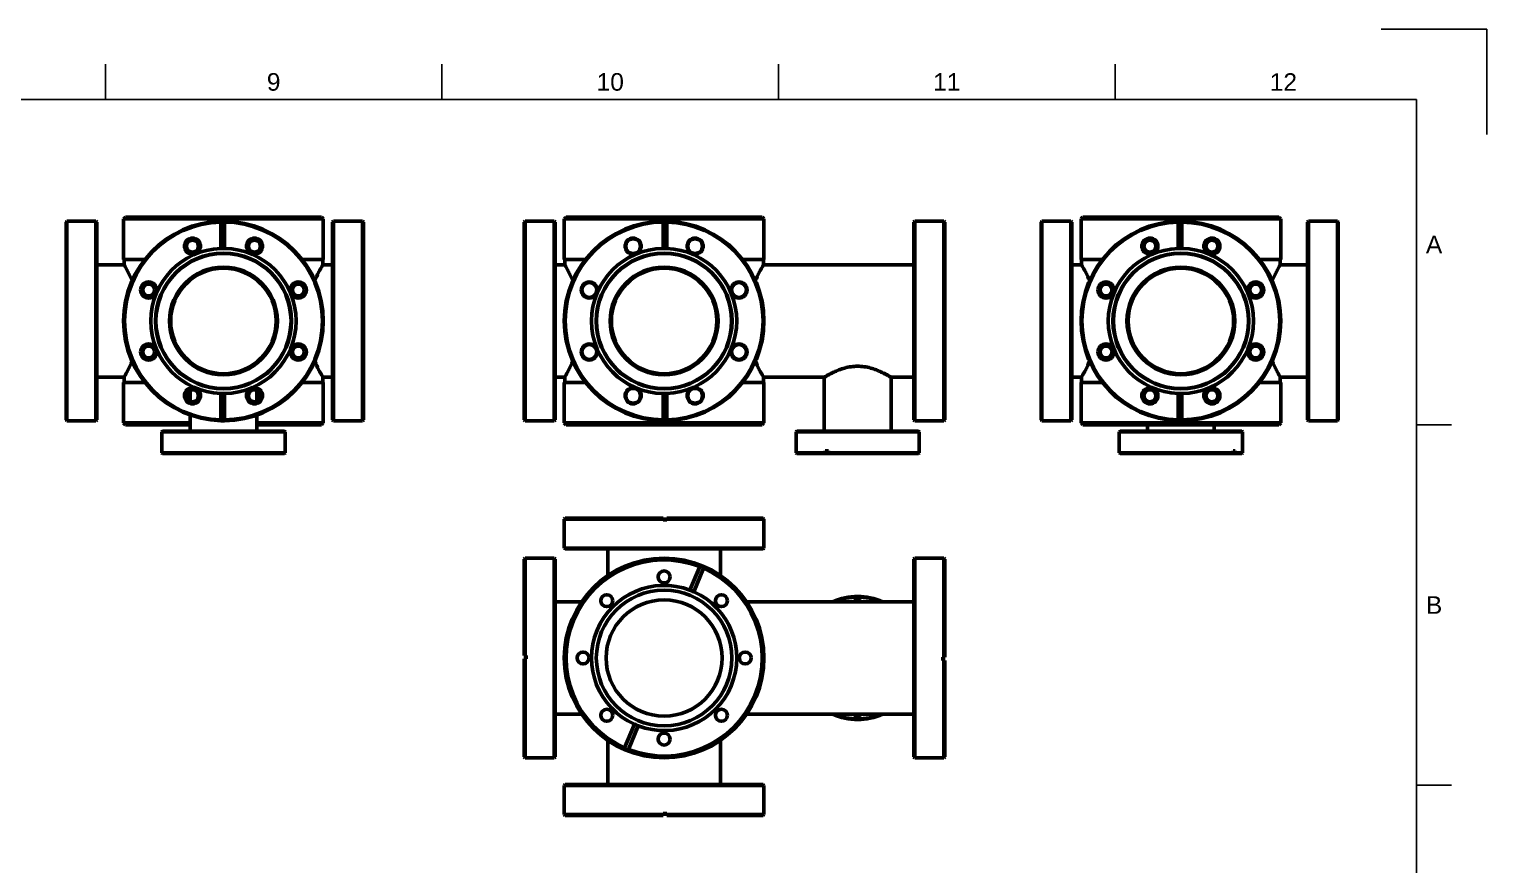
# Model space of a CAD drawing. Header units: millimetres. Extents: x 0 to 594, y 0 to 420.
# Drawn here: x 386.8 to 594, y 301.2 to 420 of the extents above; entities that cross this region are included whole.
import ezdxf
from ezdxf.enums import TextEntityAlignment as Align

# ---------------------------------------------------------------- set-up
doc = ezdxf.new("R2010")
doc.units = ezdxf.units.MM
doc.header["$LTSCALE"] = 0.75
doc.layers.add('Border', color=7, linetype='Continuous', lineweight=25)
doc.layers.add('Visible', color=7, linetype='Continuous', lineweight=50)
doc.styles.add('FusionTitle', font='')
doc.styles.get('FusionTitle').set_extended_font_data('Arial Unicode MS')

# ---------------------------------------------------------------- blocks, each defined once
blk = doc.blocks.new('ISO_A2_SHEET')
at = {"layer": 'Border'}
for p, q in [((579, 420), (594, 420)), ((594, 420), (594, 405)), ((397.6666, 415), (397.6666, 410)), ((445.4999, 415), (445.4999, 410)), ((493.3332, 415), (493.3332, 410)), ((541.1665, 415), (541.1665, 410)), ((20, 410), (584, 410)), ((584, 410), (584, 10)), ((584, 363.75), (589, 363.75)), ((584, 312.5), (589, 312.5))]:
    blk.add_line(p, q, dxfattribs=at)
at = {"layer": 'Border', "style": 'FusionTitle'}
for s, p in [('9', (421.58325, 412.5)), ('10', (469.41655, 412.5)), ('11', (517.24985, 412.5)), ('12', (565.08315, 412.5)), ('A', (586.5, 389.375)), ('B', (586.5, 338.125))]:
    blk.add_text(s, height=2.5, dxfattribs=at).set_placement(p, align=Align.MIDDLE)

msp = doc.modelspace()

# ---------------------------------------------------------------- linework, layer by layer
at = {"layer": 'Visible', "extrusion": (-1, 2e-16, 2.966e-13)}
for p, q in [((392.204, 392.695), (392.079, 392.57)), ((392.079, 392.565), (392.204, 392.69)), ((392.079, 392.57), (392.079, 392.565)), ((392.079, 392.565), (392.079, 364.45)), ((392.204, 392.695), (392.329, 392.695)), ((392.204, 364.325), (392.204, 392.69)), ((392.329, 392.69), (392.204, 392.69)), ((392.329, 392.695), (392.329, 392.69)), ((392.329, 392.695), (396.329, 392.695)), ((396.329, 392.695), (396.329, 364.32)), ((396.454, 392.57), (396.329, 392.695)), ((396.454, 364.445), (396.454, 392.57)), ((400.516, 393.258), (400.266, 393.008)), ((400.266, 393.008), (428.641, 393.008)), ((400.266, 387.258), (400.266, 393.008)), ((427.212, 393.258), (400.516, 393.258)), ((414.079, 392.69), (414.079, 392.565)), ((414.079, 392.565), (414.079, 388.82)), ((414.579, 392.57), (414.579, 392.695)), ((414.579, 388.826), (414.579, 392.57)), ((427.212, 393.258), (427.442, 393.258)), ((428.391, 393.258), (427.442, 393.258)), ((428.391, 393.258), (428.641, 393.008)), ((428.641, 387.258), (428.641, 393.008)), ((429.954, 392.57), (430.079, 392.695)), ((429.954, 392.57), (429.954, 364.445)), ((430.079, 364.32), (430.079, 392.695)), ((434.079, 392.695), (430.079, 392.695)), ((434.079, 392.695), (434.079, 392.69)), ((434.079, 392.695), (434.204, 392.695)), ((434.204, 392.69), (434.079, 392.69)), ((434.329, 392.57), (434.204, 392.695)), ((434.204, 392.69), (434.329, 392.565)), ((434.204, 392.69), (434.204, 364.325)), ((434.329, 392.565), (434.329, 392.57)), ((434.329, 364.45), (434.329, 392.565)), ((400.329, 386.508), (396.454, 386.508)), ((400.266, 387.258), (403.286, 387.258)), ((400.329, 387.258), (400.329, 386.508)), ((425.622, 387.258), (428.641, 387.258)), ((428.579, 387.258), (428.579, 386.508)), ((429.954, 386.508), (428.579, 386.508)), ((400.329, 370.508), (396.454, 370.508)), ((403.286, 369.758), (400.266, 369.758)), ((400.266, 369.758), (400.266, 364.008)), ((400.329, 370.508), (400.329, 369.758)), ((428.641, 369.758), (425.622, 369.758)), ((429.954, 370.508), (428.579, 370.508)), ((428.579, 370.508), (428.579, 369.758)), ((428.641, 369.758), (428.641, 364.008)), ((409.704, 368.646), (409.704, 367.097)), ((414.079, 368.196), (414.079, 364.45)), ((414.579, 364.446), (414.579, 368.19)), ((419.204, 368.646), (419.204, 367.097)), ((409.704, 365.139), (409.704, 362.858)), ((419.204, 365.139), (419.204, 362.858)), ((392.204, 364.325), (392.079, 364.45)), ((392.079, 364.45), (392.079, 364.446)), ((392.079, 364.446), (392.204, 364.321)), ((392.204, 364.325), (392.329, 364.325)), ((392.329, 364.321), (392.204, 364.321)), ((392.329, 364.32), (392.329, 364.325)), ((392.329, 364.32), (396.329, 364.32)), ((396.454, 364.445), (396.329, 364.32)), ((409.704, 364.008), (400.266, 364.008)), ((400.516, 363.758), (400.266, 364.008)), ((400.516, 363.758), (401.465, 363.758)), ((401.695, 363.758), (401.465, 363.758)), ((401.695, 363.758), (409.704, 363.758)), ((405.804, 362.858), (405.704, 362.758)), ((405.704, 362.758), (423.204, 362.758)), ((405.704, 362.758), (405.704, 359.783)), ((423.104, 362.858), (405.804, 362.858)), ((414.079, 364.45), (414.079, 364.325)), ((414.579, 364.321), (414.579, 364.446)), ((428.641, 364.008), (419.204, 364.008)), ((419.204, 363.758), (428.391, 363.758)), ((423.104, 362.858), (423.204, 362.758)), ((423.204, 362.758), (423.204, 359.783)), ((428.391, 363.758), (428.641, 364.008)), ((429.954, 364.445), (430.079, 364.32)), ((434.079, 364.32), (430.079, 364.32)), ((434.079, 364.32), (434.079, 364.325)), ((434.079, 364.325), (434.204, 364.325)), ((434.204, 364.321), (434.079, 364.321)), ((434.329, 364.45), (434.204, 364.325)), ((434.204, 364.321), (434.329, 364.446)), ((434.329, 364.446), (434.329, 364.45)), ((423.204, 359.783), (405.704, 359.783)), ((405.804, 359.683), (405.704, 359.783)), ((405.804, 359.683), (423.104, 359.683)), ((423.104, 359.683), (423.204, 359.783))]:
    msp.add_line(p, q, dxfattribs=at)
at = {"layer": 'Visible'}
for p, q in [((457.202, 392.57), (457.327, 392.695)), ((457.202, 392.57), (457.202, 364.446)), ((457.452, 392.695), (457.327, 392.695)), ((457.327, 364.321), (457.327, 392.695)), ((457.452, 392.695), (457.452, 392.695)), ((457.452, 392.695), (461.452, 392.695)), ((461.452, 392.695), (461.452, 364.32)), ((461.577, 392.57), (461.452, 392.695)), ((461.577, 364.445), (461.577, 392.57)), ((463.139, 393.258), (462.889, 393.008)), ((462.889, 393.008), (491.264, 393.008)), ((462.889, 387.258), (462.889, 393.008)), ((471.467, 393.258), (463.139, 393.258)), ((471.467, 393.258), (472.021, 393.258)), ((491.014, 393.258), (472.021, 393.258)), ((476.952, 392.695), (476.952, 392.57)), ((476.952, 392.57), (476.952, 388.826)), ((477.452, 392.565), (477.452, 392.69)), ((477.452, 388.82), (477.452, 392.565)), ((491.014, 393.258), (491.264, 393.008)), ((491.264, 387.258), (491.264, 393.008)), ((512.577, 392.57), (512.702, 392.695)), ((512.577, 392.57), (512.577, 364.445)), ((512.702, 364.32), (512.702, 392.695)), ((516.702, 392.695), (512.702, 392.695)), ((516.702, 392.695), (516.702, 392.69)), ((516.702, 392.695), (516.827, 392.695)), ((516.827, 392.69), (516.702, 392.69)), ((516.952, 392.57), (516.827, 392.695)), ((516.827, 392.69), (516.952, 392.565)), ((516.827, 392.69), (516.827, 364.325)), ((516.952, 392.565), (516.952, 392.57)), ((516.952, 364.45), (516.952, 392.565)), ((461.577, 386.508), (462.952, 386.508)), ((462.889, 387.258), (465.909, 387.258)), ((462.952, 387.258), (462.952, 386.508)), ((488.245, 387.258), (491.264, 387.258)), ((491.202, 387.258), (491.202, 386.508)), ((491.202, 386.508), (512.577, 386.508)), ((461.577, 370.508), (462.952, 370.508)), ((465.909, 369.758), (462.889, 369.758)), ((462.889, 369.758), (462.889, 364.008)), ((462.952, 370.508), (462.952, 369.758)), ((491.264, 369.758), (488.245, 369.758)), ((491.202, 370.508), (491.202, 369.758)), ((491.202, 370.508), (499.827, 370.508)), ((491.264, 369.758), (491.264, 364.008)), ((499.827, 370.508), (499.827, 362.858)), ((509.327, 370.508), (509.327, 362.858)), ((509.327, 370.508), (512.577, 370.508)), ((476.952, 368.19), (476.952, 364.446)), ((477.452, 364.45), (477.452, 368.196)), ((457.327, 364.321), (457.202, 364.446)), ((457.327, 364.321), (457.452, 364.321)), ((457.452, 364.321), (457.452, 364.32)), ((457.452, 364.32), (461.452, 364.32)), ((461.577, 364.445), (461.452, 364.32)), ((491.264, 364.008), (462.889, 364.008)), ((463.139, 363.758), (462.889, 364.008)), ((463.139, 363.758), (482.132, 363.758)), ((476.952, 364.446), (476.952, 364.321)), ((477.452, 364.325), (477.452, 364.45)), ((482.686, 363.758), (482.132, 363.758)), ((482.686, 363.758), (491.014, 363.758)), ((491.014, 363.758), (491.264, 364.008)), ((495.927, 362.858), (495.827, 362.758)), ((495.827, 362.758), (513.327, 362.758)), ((495.827, 362.758), (495.827, 359.783)), ((513.227, 362.858), (495.927, 362.858)), ((512.577, 364.445), (512.702, 364.32)), ((516.702, 364.32), (512.702, 364.32)), ((513.227, 362.858), (513.327, 362.758)), ((513.327, 362.758), (513.327, 359.783)), ((516.702, 364.32), (516.702, 364.325)), ((516.702, 364.325), (516.827, 364.325)), ((516.827, 364.321), (516.702, 364.321)), ((516.952, 364.45), (516.827, 364.325)), ((516.827, 364.321), (516.952, 364.446)), ((516.952, 364.446), (516.952, 364.45)), ((499.987, 359.783), (495.827, 359.783)), ((495.927, 359.683), (495.827, 359.783)), ((495.927, 359.683), (500.037, 359.683)), ((499.987, 360.058), (499.987, 359.783)), ((499.987, 360.058), (500.42, 360.058)), ((499.987, 359.783), (500.037, 359.683)), ((500.037, 359.683), (500.47, 359.683)), ((500.42, 359.783), (500.42, 360.058)), ((513.327, 359.783), (500.42, 359.783)), ((500.47, 359.683), (500.42, 359.783)), ((500.47, 359.683), (513.227, 359.683)), ((513.227, 359.683), (513.327, 359.783))]:
    msp.add_line(p, q, dxfattribs=at)
at = {"layer": 'Visible', "extrusion": (1, -2e-16, 2.967e-13)}
for p, q in [((530.642, 392.57), (530.767, 392.695)), ((530.642, 392.57), (530.642, 364.446)), ((530.892, 392.695), (530.767, 392.695)), ((530.767, 364.321), (530.767, 392.695)), ((530.892, 392.695), (530.892, 392.695)), ((530.892, 392.695), (534.892, 392.695)), ((534.892, 392.695), (534.892, 364.32)), ((535.017, 392.57), (534.892, 392.695)), ((535.017, 364.445), (535.017, 392.57)), ((536.58, 393.258), (536.33, 393.008)), ((536.33, 393.008), (564.705, 393.008)), ((536.33, 387.258), (536.33, 393.008)), ((563.276, 393.258), (536.58, 393.258)), ((550.142, 392.69), (550.142, 392.565)), ((550.142, 392.565), (550.142, 388.82)), ((550.642, 392.57), (550.642, 392.695)), ((550.642, 388.826), (550.642, 392.57)), ((563.276, 393.258), (563.506, 393.258)), ((564.455, 393.258), (563.506, 393.258)), ((564.455, 393.258), (564.705, 393.008)), ((564.705, 387.258), (564.705, 393.008)), ((568.517, 392.57), (568.642, 392.695)), ((568.517, 392.57), (568.517, 364.445)), ((568.642, 364.32), (568.642, 392.695)), ((572.642, 392.695), (568.642, 392.695)), ((572.767, 392.695), (572.642, 392.695)), ((572.642, 392.695), (572.642, 392.695)), ((572.767, 392.695), (572.767, 364.321)), ((572.767, 392.695), (572.892, 392.57)), ((572.892, 364.446), (572.892, 392.57)), ((535.017, 386.508), (536.392, 386.508)), ((536.33, 387.258), (539.349, 387.258)), ((536.392, 387.258), (536.392, 386.508)), ((561.685, 387.258), (564.705, 387.258)), ((564.642, 387.258), (564.642, 386.508)), ((564.642, 386.508), (568.517, 386.508)), ((535.017, 370.508), (536.392, 370.508)), ((539.349, 369.758), (536.33, 369.758)), ((536.33, 369.758), (536.33, 364.008)), ((536.392, 370.508), (536.392, 369.758)), ((564.705, 369.758), (561.685, 369.758)), ((564.642, 370.508), (564.642, 369.758)), ((564.642, 370.508), (568.517, 370.508)), ((564.705, 369.758), (564.705, 364.008)), ((550.142, 368.196), (550.142, 364.45)), ((550.642, 364.446), (550.642, 368.19)), ((530.767, 364.321), (530.642, 364.446)), ((530.767, 364.321), (530.892, 364.321)), ((530.892, 364.321), (530.892, 364.32)), ((530.892, 364.32), (534.892, 364.32)), ((535.017, 364.445), (534.892, 364.32)), ((564.705, 364.008), (536.33, 364.008)), ((536.58, 363.758), (536.33, 364.008)), ((536.58, 363.758), (537.529, 363.758)), ((537.758, 363.758), (537.529, 363.758)), ((537.758, 363.758), (564.455, 363.758)), ((541.867, 362.858), (541.767, 362.758)), ((541.767, 362.758), (559.267, 362.758)), ((541.767, 362.758), (541.767, 359.783)), ((559.167, 362.858), (541.867, 362.858)), ((545.767, 363.758), (545.767, 362.858)), ((550.142, 364.45), (550.142, 364.325)), ((550.642, 364.321), (550.642, 364.446)), ((555.267, 363.758), (555.267, 362.858)), ((559.167, 362.858), (559.267, 362.758)), ((559.267, 362.758), (559.267, 359.783)), ((564.455, 363.758), (564.705, 364.008)), ((568.517, 364.445), (568.642, 364.32)), ((572.642, 364.32), (568.642, 364.32)), ((572.642, 364.321), (572.642, 364.32)), ((572.642, 364.321), (572.767, 364.321)), ((572.892, 364.446), (572.767, 364.321)), ((557.967, 359.783), (541.767, 359.783)), ((541.867, 359.683), (541.767, 359.783)), ((541.867, 359.683), (557.88, 359.683)), ((557.967, 359.783), (557.88, 359.683)), ((557.88, 359.683), (558.13, 359.683)), ((557.967, 360.058), (557.967, 359.783)), ((557.967, 360.058), (558.217, 360.058)), ((558.13, 359.683), (558.217, 359.783)), ((558.13, 359.683), (559.167, 359.683)), ((558.217, 359.783), (558.217, 360.058)), ((559.267, 359.783), (558.217, 359.783)), ((559.167, 359.683), (559.267, 359.783))]:
    msp.add_line(p, q, dxfattribs=at)
at = {"layer": 'Visible', "extrusion": (-1e-16, -1, 2.967e-13)}
for p, q in [((463.014, 350.468), (462.889, 350.343)), ((462.889, 350.343), (476.952, 350.343)), ((462.889, 350.343), (462.889, 346.218)), ((476.952, 350.468), (463.014, 350.468)), ((476.952, 350.468), (476.952, 350.343)), ((476.952, 350.218), (476.952, 350.343)), ((476.952, 350.318), (477.452, 350.318)), ((476.952, 350.218), (477.452, 350.218)), ((491.139, 350.468), (477.452, 350.468)), ((477.452, 350.343), (477.452, 350.468)), ((477.452, 350.343), (491.264, 350.343)), ((477.452, 350.343), (477.452, 350.218)), ((491.139, 350.468), (491.264, 350.343)), ((491.264, 350.343), (491.264, 346.218)), ((491.264, 346.218), (462.889, 346.218)), ((463.014, 346.093), (462.889, 346.218)), ((463.014, 346.093), (491.139, 346.093)), ((469.077, 346.093), (469.077, 342.31)), ((485.077, 346.093), (485.077, 342.31)), ((491.139, 346.093), (491.264, 346.218)), ((457.202, 344.656), (457.327, 344.781)), ((457.202, 344.656), (457.202, 330.968)), ((457.327, 330.968), (457.327, 344.781)), ((457.327, 344.781), (461.452, 344.781)), ((461.452, 344.781), (461.452, 316.406)), ((461.577, 344.656), (461.452, 344.781)), ((461.577, 316.531), (461.577, 344.656)), ((512.577, 344.656), (512.702, 344.781)), ((512.577, 344.656), (512.577, 316.531)), ((512.702, 316.406), (512.702, 344.781)), ((516.827, 344.781), (512.702, 344.781)), ((516.827, 344.781), (516.827, 330.718)), ((516.952, 344.656), (516.827, 344.781)), ((516.952, 330.718), (516.952, 344.656)), ((480.747, 340.237), (482.132, 343.581)), ((482.686, 343.352), (481.301, 340.007)), ((461.577, 338.593), (465.36, 338.593)), ((488.794, 338.593), (512.577, 338.593)), ((457.327, 330.968), (457.202, 330.968)), ((457.202, 330.468), (457.202, 316.531)), ((457.202, 330.468), (457.327, 330.468)), ((457.327, 330.968), (457.452, 330.968)), ((457.452, 330.468), (457.327, 330.468)), ((457.327, 316.406), (457.327, 330.468)), ((457.352, 330.468), (457.352, 330.968)), ((457.452, 330.468), (457.452, 330.968)), ((516.702, 330.718), (516.702, 330.218)), ((516.702, 330.718), (516.827, 330.718)), ((516.827, 330.218), (516.702, 330.218)), ((516.802, 330.718), (516.802, 330.218)), ((516.952, 330.718), (516.827, 330.718)), ((516.827, 330.218), (516.952, 330.218)), ((516.827, 330.218), (516.827, 316.406)), ((516.952, 316.531), (516.952, 330.218)), ((461.577, 322.593), (465.36, 322.593)), ((471.467, 317.834), (472.852, 321.179)), ((488.794, 322.593), (512.577, 322.593)), ((473.407, 320.949), (472.021, 317.605)), ((469.077, 318.876), (469.077, 312.593)), ((485.077, 318.876), (485.077, 312.593)), ((457.202, 316.531), (457.327, 316.406)), ((457.327, 316.406), (461.452, 316.406)), ((461.577, 316.531), (461.452, 316.406)), ((512.577, 316.531), (512.702, 316.406)), ((516.827, 316.406), (512.702, 316.406)), ((516.952, 316.531), (516.827, 316.406)), ((463.014, 312.593), (462.889, 312.468)), ((462.889, 312.468), (491.264, 312.468)), ((462.889, 308.343), (462.889, 312.468)), ((491.139, 312.593), (463.014, 312.593)), ((491.139, 312.593), (491.264, 312.468)), ((491.264, 308.343), (491.264, 312.468)), ((476.952, 308.343), (462.889, 308.343)), ((463.014, 308.218), (462.889, 308.343)), ((463.014, 308.218), (476.952, 308.218)), ((476.952, 308.343), (476.952, 308.468)), ((476.952, 308.468), (477.452, 308.468)), ((477.452, 308.368), (476.952, 308.368)), ((476.952, 308.343), (476.952, 308.218)), ((477.452, 308.468), (477.452, 308.343)), ((491.264, 308.343), (477.452, 308.343)), ((477.452, 308.218), (477.452, 308.343)), ((477.452, 308.218), (491.139, 308.218)), ((491.139, 308.218), (491.264, 308.343))]:
    msp.add_line(p, q, dxfattribs=at)
at = {"layer": 'Visible', "extrusion": (0, -2e-16, -1)}
for centre, radius in [((-410.048, 389.144), 1.15), ((-418.859, 389.144), 1.15), ((-546.112, 389.144), 1.15), ((-554.923, 389.144), 1.15), ((-414.454, 378.508), 9.65), ((-414.454, 378.508), 9.595), ((-550.517, 378.508), 9.65), ((-550.517, 378.508), 9.595), ((-414.454, 378.508), 7.663), ((-414.454, 378.508), 7.5), ((-550.517, 378.508), 7.662), ((-550.517, 378.508), 7.5), ((-403.817, 382.914), 1.15), ((-425.09, 382.914), 1.15), ((-539.881, 382.914), 1.15), ((-561.153, 382.914), 1.15), ((-403.817, 374.102), 1.15), ((-425.09, 374.102), 1.15), ((-539.881, 374.102), 1.15), ((-561.153, 374.102), 1.15), ((-410.048, 367.872), 1.15), ((-418.859, 367.872), 1.15), ((-546.112, 367.872), 1.15), ((-554.923, 367.872), 1.15)]:
    msp.add_circle(centre, radius, dxfattribs=at)
at = {"layer": 'Visible'}
for centre, radius in [((410.048, 389.144), 0.847), ((418.859, 389.144), 0.847), ((472.671, 389.144), 1.05), ((481.482, 389.144), 1.05), ((546.112, 389.144), 0.847), ((554.923, 389.144), 0.847), ((414.454, 378.508), 7.538), ((477.077, 378.508), 7.538), ((550.517, 378.508), 7.537), ((403.817, 382.914), 0.847), ((425.09, 382.914), 0.847), ((466.44, 382.914), 1.05), ((487.713, 382.914), 1.05), ((539.881, 382.914), 0.847), ((561.153, 382.914), 0.847), ((466.44, 374.102), 1.05), ((487.713, 374.102), 1.05), ((403.817, 374.102), 0.847), ((425.09, 374.102), 0.847), ((539.881, 374.102), 0.847), ((561.153, 374.102), 0.847), ((472.671, 367.872), 1.05), ((481.482, 367.872), 1.05), ((410.048, 367.872), 0.847), ((418.859, 367.872), 0.847), ((546.112, 367.872), 0.847), ((554.923, 367.872), 0.847), ((477.077, 342.118), 0.85), ((477.077, 330.593), 9.637), ((468.927, 338.742), 0.85), ((477.077, 330.593), 8.25), ((485.226, 338.742), 0.85), ((465.552, 330.593), 0.85), ((488.602, 330.593), 0.85), ((468.927, 322.444), 0.85), ((485.226, 322.444), 0.85), ((477.077, 319.068), 0.85)]:
    msp.add_circle(centre, radius, dxfattribs=at)
at = {"layer": 'Visible', "extrusion": (0, 0, -1)}
for centre, radius in [((-472.671, 389.144), 1.15), ((-481.482, 389.144), 1.15), ((-477.077, 378.508), 9.65), ((-477.077, 378.508), 9.595), ((-477.077, 378.508), 7.662), ((-477.077, 378.508), 7.5), ((-466.44, 382.914), 1.15), ((-487.713, 382.914), 1.15), ((-466.44, 374.102), 1.15), ((-487.713, 374.102), 1.15), ((-472.671, 367.872), 1.15), ((-481.482, 367.872), 1.15), ((-477.077, 330.593), 14.188)]:
    msp.add_circle(centre, radius, dxfattribs=at)
at = {"layer": 'Visible', "extrusion": (0, -2e-16, -1)}
for centre, radius, start, end in [((-414.454, 378.508), 14.188, 271.5146, 88.4854), ((-414.454, 378.508), 14.187, 88.4854, 90.50481), ((-414.454, 378.508), 14.188, 90.50481, 269.49518), ((-550.517, 378.508), 14.187, 271.5146, 88.4854), ((-550.517, 378.508), 14.187, 88.4854, 90.50481), ((-550.517, 378.508), 14.187, 90.50481, 269.49518), ((-414.454, 378.508), 10.319, 272.08268, 87.91732), ((-414.454, 378.508), 10.319, 90.69409, 269.30591), ((-550.517, 378.508), 10.319, 272.08268, 87.91732), ((-550.517, 378.508), 10.319, 90.69409, 269.30591), ((-514.058, 373.762), 25.715, 150.28823, 155.94938), ((-586.977, 373.762), 25.715, 24.05062, 29.71177), ((-514.058, 383.253), 25.715, 204.05062, 209.71177), ((-586.977, 383.253), 25.715, 330.28823, 335.94938), ((-414.454, 378.508), 10.319, 269.30591, 272.08268), ((-550.517, 378.508), 10.319, 269.30591, 272.08268)]:
    msp.add_arc(centre, radius, start, end, dxfattribs=at)
at = {"layer": 'Visible'}
for centre, radius, start, end in [((414.454, 378.508), 14.063, 91.52807, 268.47193), ((414.454, 378.508), 14.063, 270.5093, 89.4907), ((477.077, 378.508), 14.063, 90.5093, 269.4907), ((477.077, 378.508), 14.187, 88.4854, 90.50481), ((477.077, 378.508), 14.063, 271.52807, 88.47193), ((550.517, 378.508), 14.062, 91.52807, 268.47193), ((550.517, 378.508), 14.062, 270.5093, 89.4907), ((414.454, 378.508), 10.319, 89.30591, 92.08268), ((550.517, 378.508), 10.319, 89.30591, 92.08268), ((377.994, 373.762), 25.715, 24.05062, 29.71177), ((450.913, 373.762), 25.715, 150.28823, 155.94938), ((440.617, 373.762), 25.715, 24.05062, 29.71177), ((513.536, 373.762), 25.715, 150.28823, 155.94938), ((377.994, 383.253), 25.715, 330.28823, 335.94938), ((450.913, 383.253), 25.715, 204.05062, 209.71177), ((440.617, 383.253), 25.715, 330.28823, 335.94938), ((513.536, 383.253), 25.715, 204.05062, 209.71177), ((477.077, 378.508), 10.319, 269.30591, 272.08268), ((414.454, 378.508), 14.187, 268.4854, 270.50482), ((550.517, 378.508), 14.187, 268.4854, 270.50482), ((477.077, 330.593), 13.938, 68.73337, 246.26663), ((477.077, 330.593), 13.938, 248.73337, 66.26663), ((477.077, 330.593), 10.319, 69.16601, 245.83399), ((477.077, 330.593), 10.319, 249.16601, 65.83399), ((477.077, 330.593), 10.319, 65.83399, 69.16601), ((504.577, 330.593), 8.65, 67.64657, 112.35343), ((504.577, 337.931), 0.754, 61.41852, 118.58148), ((477.077, 330.593), 10.319, 245.83399, 249.16601), ((504.577, 330.593), 8.65, 247.64657, 292.35343), ((504.577, 323.256), 0.754, 241.41852, 298.58148)]:
    msp.add_arc(centre, radius, start, end, dxfattribs=at)
at = {"layer": 'Visible', "extrusion": (0, 0, -1)}
for centre, radius, start, end in [((-477.077, 378.508), 14.188, 270.50482, 89.49519), ((-477.077, 378.508), 14.188, 91.5146, 268.4854), ((-477.077, 378.508), 10.319, 270.69409, 89.30591), ((-477.077, 378.508), 10.319, 89.30591, 92.08268), ((-477.077, 378.508), 10.319, 92.08268, 267.91732), ((-477.077, 378.508), 14.187, 268.4854, 270.50482), ((-504.577, 330.593), 8.75, 66.10449, 113.89551), ((-504.577, 337.931), 0.912, 46.55438, 133.44562), ((-504.577, 330.593), 8.75, 246.10449, 293.89551), ((-504.577, 323.256), 0.912, 226.55438, 313.44562)]:
    msp.add_arc(centre, radius, start, end, dxfattribs=at)
at = {"layer": 'Visible'}
for points, knots in [([(427.212, 393.258), (427.228, 393.245), (427.244, 393.233), (427.299, 393.191), (427.342, 393.161), (427.398, 393.13), (427.415, 393.122), (427.446, 393.111), (427.459, 393.108), (427.479, 393.108), (427.486, 393.111), (427.496, 393.122), (427.497, 393.13), (427.495, 393.161), (427.482, 393.191), (427.458, 393.233), (427.45, 393.245), (427.442, 393.258)], [0.13094384, 0.13094384, 0.13094384, 0.13094384, 0.15480098, 0.15480098, 0.21842451, 0.21842451, 0.25023627, 0.25023627, 0.28204804, 0.28204804, 0.3138598, 0.3138598, 0.34567157, 0.34567157, 0.40929509, 0.40929509, 0.43315224, 0.43315224, 0.43315224, 0.43315224]), ([(471.467, 393.258), (471.471, 393.245), (471.476, 393.233), (471.497, 393.191), (471.522, 393.161), (471.575, 393.13), (471.594, 393.122), (471.638, 393.111), (471.661, 393.108), (471.71, 393.108), (471.736, 393.111), (471.788, 393.122), (471.814, 393.13), (471.891, 393.161), (471.939, 393.191), (471.993, 393.233), (472.008, 393.245), (472.021, 393.258)], [-0.43315224, -0.43315224, -0.43315224, -0.43315224, -0.40929509, -0.40929509, -0.34567157, -0.34567157, -0.3138598, -0.3138598, -0.28204804, -0.28204804, -0.25023627, -0.25023627, -0.21842451, -0.21842451, -0.15480098, -0.15480098, -0.13094384, -0.13094384, -0.13094384, -0.13094384]), ([(563.276, 393.258), (563.292, 393.245), (563.307, 393.233), (563.363, 393.191), (563.406, 393.161), (563.462, 393.13), (563.479, 393.122), (563.509, 393.111), (563.522, 393.108), (563.542, 393.108), (563.55, 393.111), (563.559, 393.122), (563.561, 393.13), (563.558, 393.161), (563.545, 393.191), (563.521, 393.233), (563.514, 393.245), (563.506, 393.258)], [-0.43315224, -0.43315224, -0.43315224, -0.43315224, -0.40929509, -0.40929509, -0.34567157, -0.34567157, -0.3138598, -0.3138598, -0.28204804, -0.28204804, -0.25023627, -0.25023627, -0.21842451, -0.21842451, -0.15480098, -0.15480098, -0.13094384, -0.13094384, -0.13094384, -0.13094384]), ([(499.827, 370.508), (499.827, 370.508), (499.857, 370.526), (499.981, 370.599), (500.075, 370.653), (500.32, 370.791), (500.471, 370.874), (500.817, 371.055), (501.012, 371.152), (501.425, 371.343), (501.659, 371.444), (502.17, 371.639), (502.446, 371.733), (503.028, 371.893), (503.333, 371.959), (503.953, 372.048), (504.268, 372.071), (504.885, 372.071), (505.2, 372.048), (505.82, 371.959), (506.126, 371.893), (506.707, 371.733), (506.984, 371.639), (507.494, 371.444), (507.728, 371.343), (508.141, 371.152), (508.336, 371.055), (508.682, 370.874), (508.833, 370.791), (509.078, 370.653), (509.172, 370.599), (509.297, 370.526), (509.327, 370.508), (509.327, 370.508)], [2.9510876, 2.9510876, 2.9510876, 2.9510876, 3.3188396, 3.3188396, 3.6865915, 3.6865915, 4.0543435, 4.0543435, 4.4220954, 4.4220954, 4.7921154, 4.7921154, 5.1621353, 5.1621353, 5.5321553, 5.5321553, 5.9021752, 5.9021752, 6.2721951, 6.2721951, 6.6422151, 6.6422151, 7.012235, 7.012235, 7.382255, 7.382255, 7.7500069, 7.7500069, 8.1177589, 8.1177589, 8.4855108, 8.4855108, 8.8532628, 8.8532628, 8.8532628, 8.8532628]), ([(482.686, 363.758), (482.682, 363.771), (482.677, 363.783), (482.656, 363.825), (482.631, 363.855), (482.579, 363.886), (482.559, 363.894), (482.516, 363.905), (482.492, 363.908), (482.443, 363.908), (482.417, 363.905), (482.366, 363.894), (482.339, 363.886), (482.263, 363.855), (482.215, 363.825), (482.16, 363.783), (482.146, 363.771), (482.132, 363.758)], [0.13094384, 0.13094384, 0.13094384, 0.13094384, 0.15480098, 0.15480098, 0.21842451, 0.21842451, 0.25023627, 0.25023627, 0.28204804, 0.28204804, 0.3138598, 0.3138598, 0.34567157, 0.34567157, 0.40929509, 0.40929509, 0.43315224, 0.43315224, 0.43315224, 0.43315224]), ([(482.686, 343.352), (482.682, 343.367), (482.677, 343.383), (482.656, 343.438), (482.631, 343.481), (482.579, 343.538), (482.559, 343.555), (482.516, 343.585), (482.492, 343.598), (482.443, 343.618), (482.417, 343.626), (482.366, 343.635), (482.339, 343.637), (482.263, 343.634), (482.215, 343.621), (482.16, 343.597), (482.146, 343.59), (482.132, 343.581)], [0.13094384, 0.13094384, 0.13094384, 0.13094384, 0.15480098, 0.15480098, 0.21842451, 0.21842451, 0.25023627, 0.25023627, 0.28204804, 0.28204804, 0.3138598, 0.3138598, 0.34567157, 0.34567157, 0.40929509, 0.40929509, 0.43315224, 0.43315224, 0.43315224, 0.43315224]), ([(471.467, 317.834), (471.471, 317.819), (471.476, 317.803), (471.497, 317.748), (471.522, 317.705), (471.575, 317.649), (471.594, 317.631), (471.638, 317.601), (471.661, 317.588), (471.71, 317.568), (471.736, 317.56), (471.788, 317.551), (471.814, 317.549), (471.891, 317.552), (471.939, 317.565), (471.993, 317.589), (472.008, 317.596), (472.021, 317.605)], [-0.43315224, -0.43315224, -0.43315224, -0.43315224, -0.40929509, -0.40929509, -0.34567157, -0.34567157, -0.3138598, -0.3138598, -0.28204804, -0.28204804, -0.25023627, -0.25023627, -0.21842451, -0.21842451, -0.15480098, -0.15480098, -0.13094384, -0.13094384, -0.13094384, -0.13094384])]:
    msp.add_open_spline(points, degree=3, knots=knots, dxfattribs=at)
at = {"layer": 'Visible', "extrusion": (0, 3.558e-12, -1)}
msp.add_open_spline([(401.695, 363.758), (401.679, 363.771), (401.664, 363.783), (401.608, 363.825), (401.565, 363.855), (401.509, 363.886), (401.492, 363.894), (401.461, 363.905), (401.449, 363.908), (401.428, 363.908), (401.421, 363.905), (401.412, 363.894), (401.41, 363.886), (401.413, 363.855), (401.425, 363.825), (401.449, 363.783), (401.457, 363.771), (401.465, 363.758)], degree=3, knots=[0.13094384, 0.13094384, 0.13094384, 0.13094384, 0.15480098, 0.15480098, 0.21842451, 0.21842451, 0.25023627, 0.25023627, 0.28204804, 0.28204804, 0.3138598, 0.3138598, 0.34567157, 0.34567157, 0.40929509, 0.40929509, 0.43315224, 0.43315224, 0.43315224, 0.43315224], dxfattribs=at)
at = {"layer": 'Visible', "extrusion": (0, -3.558e-12, -1)}
msp.add_open_spline([(537.758, 363.758), (537.743, 363.771), (537.727, 363.783), (537.672, 363.825), (537.629, 363.855), (537.573, 363.886), (537.555, 363.894), (537.525, 363.905), (537.512, 363.908), (537.492, 363.908), (537.484, 363.905), (537.475, 363.894), (537.473, 363.886), (537.476, 363.855), (537.489, 363.825), (537.513, 363.783), (537.52, 363.771), (537.529, 363.758)], degree=3, knots=[-0.43315224, -0.43315224, -0.43315224, -0.43315224, -0.40929509, -0.40929509, -0.34567157, -0.34567157, -0.3138598, -0.3138598, -0.28204804, -0.28204804, -0.25023627, -0.25023627, -0.21842451, -0.21842451, -0.15480098, -0.15480098, -0.13094384, -0.13094384, -0.13094384, -0.13094384], dxfattribs=at)

# ---------------------------------------------------------------- block references
at = {"layer": 'Border'}
msp.add_blockref('ISO_A2_SHEET', (0, 0), dxfattribs=at)

doc.saveas('drawing.dxf')
